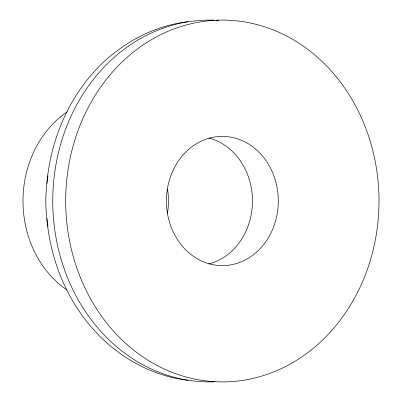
<?xml version="1.0" encoding="UTF-8"?>
<svg xmlns="http://www.w3.org/2000/svg" width="402" height="402" viewBox="0 0 402 402"><rect width="100%" height="100%" fill="white"/><g stroke="black" fill="none" stroke-linecap="round" stroke-linejoin="round"><path stroke-width="0.6" d="M46.838 183.488C51.16 133.203 74.626 83.727 114.866 52.431L116.62 51.175C137.343 35.346 162.071 24.778 188.02 21.673M188.02 380.327C162.071 377.222 137.343 366.654 116.62 350.825L114.866 349.569C74.626 318.273 51.16 268.797 46.838 218.512M209.01 138.027A64.606 55.953 90 0 1 252.456 201.131A64.606 55.953 90 0 1 208.789 264.029M48.009 226.331A129.213 111.902 90 0 1 48.009 175.669M167.493 189.005A64.606 55.953 -90 0 1 167.363 213.763M66.858 289.917A103.369 89.52 90 0 1 67.36 111.741M214.397 381.81A180.9 156.664 -90 0 1 52.757 201A180.9 156.664 -90 0 1 214.397 20.19M216.256 20.271A180.9 156.664 -90 0 1 218.738 20.422M350.433 305.163A180.9 156.664 -90 0 0 236.421 20.834A180.9 156.664 -90 0 0 80.179 277.008A180.9 156.664 -90 0 0 350.433 305.163M269.26 236.21A64.606 55.953 -90 0 0 225.296 136.484A64.606 55.953 -90 0 0 172.483 230.311A64.606 55.953 -90 0 0 269.26 236.21"/></g></svg>
